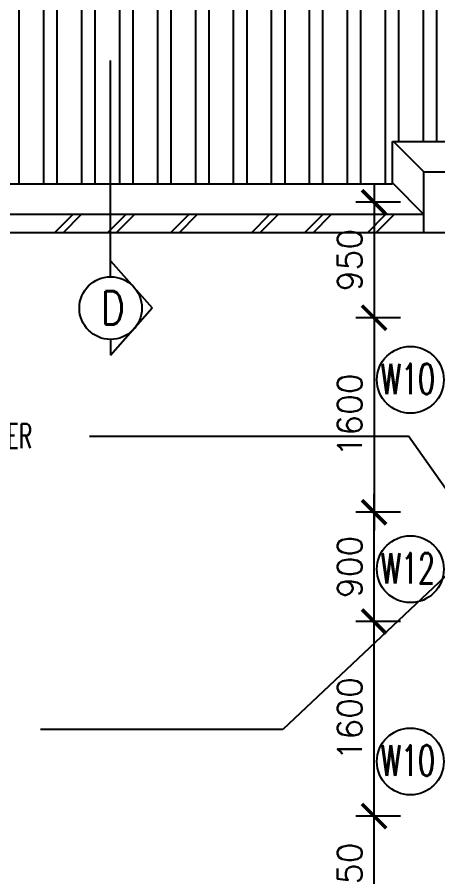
# Model space of a CAD drawing. Extents: x 2266480 to 2632177, y -858634 to -757244.
# Drawn here: x 2330920 to 2334383, y -789974 to -782901 of the extents above; entities that cross this region are included whole.
import ezdxf

# ---------------------------------------------------------------- set-up
doc = ezdxf.new("R2010")
doc.units = 0
doc.header["$LTSCALE"] = 10
doc.header["$MEASUREMENT"] = 0
doc.layers.get('0').update_dxf_attribs({"linetype": 'CONTINUOUS'})
doc.layers.get('DEFPOINTS').update_dxf_attribs({"linetype": 'CONTINUOUS'})
for name, color, linetype in [('AR', 7, 'CONTINUOUS'), ('COL', 3, 'CONTINUOUS'), ('DIM', 7, 'CONTINUOUS'), ('FLASH', 35, 'CONTINUOUS'), ('H', 1, 'CONTINUOUS'), ('hatch', 7, 'CONTINUOUS'), ('SP', 220, 'CONTINUOUS'), ('T50', 4, 'CONTINUOUS'), ('VP', 100, 'CONTINUOUS'), ('WALL', 2, 'CONTINUOUS'), ('WIN-T', 7, 'CONTINUOUS')]:
    doc.layers.add(name, color=color, linetype=linetype)
doc.styles.add('DIMTEXT', font='romans.shx', dxfattribs={"width": 0.8, "height": 400})
doc.styles.add('ROMANS', font='romans')
doc.styles.get("Standard").update_dxf_attribs({"font": 'ROMANS.SHX'})
doc.dimstyles.new('STANDARD$0', dxfattribs={"dimscale": 0, "dimtxt": 8, "dimasz": 6, "dimexe": 1, "dimexo": 1, "dimgap": 3, "dimtad": 1, "dimdec": 0, "dimlfac": -1, "dimrnd": 1, "dimzin": 0, "dimdsep": 46, "dimtxsty": 'Standard', "dimcen": 0, "dimclrd": 5, "dimclre": 250, "dimadec": 0, "dimazin": 0, "dimtfac": 1, "dimtdec": 4, "dimtofl": 0, "dimtmove": 0, "dimatfit": 3, "dimfxl": 1, "dimtolj": 1, "dimtzin": 0, "dimarcsym": 0})

# ---------------------------------------------------------------- blocks, each defined once
blk = doc.blocks.new('_ARCHTICK')
at = {"color": 0, "linetype": 'ByBlock', "const_width": 0.15}
blk.add_lwpolyline([(-0.5, -0.5), (0.5, 0.5)], dxfattribs=at)
blk = doc.blocks.new('*D117')
at = {"layer": 'DEFPOINTS', "color": 0, "transparency": 16777216}
for p in [(2333858.5, -787874.1), (2334224.9, -787874.1), (2334224.9, -789474.1)]:
    blk.add_point(p, dxfattribs=at)
at = {"layer": 'DIM', "color": 7, "lineweight": -2, "transparency": 16777216}
for p, q in [((2333858.5, -789624.1), (2333858.5, -787724.1)), ((2334074.9, -787874.1), (2333708.5, -787874.1)), ((2334074.9, -789474.1), (2333708.5, -789474.1))]:
    blk.add_line(p, q, dxfattribs=at)
at = {"layer": 'DIM', "color": 7, "lineweight": -2, "transparency": 16777216, "xscale": 200, "yscale": 200, "zscale": 200}
for p, rotation in [((2333858.5, -787874.1), 90), ((2333858.5, -789474.1), 270)]:
    blk.add_blockref('_ARCHTICK', p, dxfattribs=dict(at, rotation=rotation))
at = {"layer": 'DIM', "color": 7, "transparency": 16777216, "insert": (2333658.5, -788674.1), "char_height": 200, "attachment_point": 5, "rotation": 90, "style": 'ROMANS'}
blk.add_mtext('\\A1;1600', dxfattribs=at)
blk = doc.blocks.new('*D118')
at = {"layer": 'DEFPOINTS', "color": 0, "transparency": 16777216}
for p in [(2333858.5, -786974.1), (2334224.9, -786974.1), (2334224.9, -787874.1)]:
    blk.add_point(p, dxfattribs=at)
at = {"layer": 'DIM', "color": 7, "lineweight": -2, "transparency": 16777216}
for p, q in [((2333858.5, -788024.1), (2333858.5, -786824.1)), ((2334074.9, -786974.1), (2333708.5, -786974.1)), ((2334074.9, -787874.1), (2333708.5, -787874.1))]:
    blk.add_line(p, q, dxfattribs=at)
at = {"layer": 'DIM', "color": 7, "lineweight": -2, "transparency": 16777216, "xscale": 200, "yscale": 200, "zscale": 200}
for p, rotation in [((2333858.5, -786974.1), 90), ((2333858.5, -787874.1), 270)]:
    blk.add_blockref('_ARCHTICK', p, dxfattribs=dict(at, rotation=rotation))
at = {"layer": 'DIM', "color": 7, "transparency": 16777216, "insert": (2333658.5, -787424.1), "char_height": 200, "attachment_point": 5, "rotation": 90, "style": 'ROMANS'}
blk.add_mtext('\\A1;900', dxfattribs=at)
blk = doc.blocks.new('*D119')
at = {"layer": 'DEFPOINTS', "color": 0, "transparency": 16777216}
for p in [(2333858.5, -789474.1), (2334224.9, -789474.1), (2334224.9, -790424.1)]:
    blk.add_point(p, dxfattribs=at)
at = {"layer": 'DIM', "color": 7, "lineweight": -2, "transparency": 16777216}
for p, q in [((2333858.5, -790574.1), (2333858.5, -789324.1)), ((2334074.9, -789474.1), (2333708.5, -789474.1)), ((2334074.9, -790424.1), (2333708.5, -790424.1))]:
    blk.add_line(p, q, dxfattribs=at)
at = {"layer": 'DIM', "color": 7, "lineweight": -2, "transparency": 16777216, "xscale": 200, "yscale": 200, "zscale": 200}
for p, rotation in [((2333858.5, -789474.1), 90), ((2333858.5, -790424.1), 270)]:
    blk.add_blockref('_ARCHTICK', p, dxfattribs=dict(at, rotation=rotation))
at = {"layer": 'DIM', "color": 7, "transparency": 16777216, "insert": (2333658.5, -789949.1), "char_height": 200, "attachment_point": 5, "rotation": 90, "style": 'ROMANS'}
blk.add_mtext('\\A1;950', dxfattribs=at)
blk = doc.blocks.new('*D70')
at = {"layer": 'DEFPOINTS', "color": 0, "transparency": 16777216}
for p in [(2334224.9, -785374.1), (2333858.5, -786974.1), (2334224.9, -786974.1)]:
    blk.add_point(p, dxfattribs=at)
at = {"layer": 'DIM', "color": 7, "lineweight": -2, "transparency": 16777216}
for p, q in [((2333858.5, -785224.1), (2333858.5, -787124.1)), ((2334074.9, -785374.1), (2333708.5, -785374.1)), ((2334074.9, -786974.1), (2333708.5, -786974.1))]:
    blk.add_line(p, q, dxfattribs=at)
at = {"layer": 'DIM', "color": 7, "lineweight": -2, "transparency": 16777216, "xscale": 200, "yscale": 200, "zscale": 200}
for p, rotation in [((2333858.5, -785374.1), 90), ((2333858.5, -786974.1), 270)]:
    blk.add_blockref('_ARCHTICK', p, dxfattribs=dict(at, rotation=rotation))
at = {"layer": 'DIM', "color": 7, "transparency": 16777216, "insert": (2333658.5, -786174.1), "char_height": 200, "attachment_point": 5, "rotation": 90, "style": 'ROMANS'}
blk.add_mtext('\\A1;1600', dxfattribs=at)
blk = doc.blocks.new('*D71')
at = {"layer": 'DEFPOINTS', "color": 0, "transparency": 16777216}
for p in [(2334224.9, -784424.1), (2333858.5, -785374.1), (2334224.9, -785374.1)]:
    blk.add_point(p, dxfattribs=at)
at = {"layer": 'DIM', "color": 7, "lineweight": -2, "transparency": 16777216}
for p, q in [((2333858.5, -784274.1), (2333858.5, -785524.1)), ((2334074.9, -784424.1), (2333708.5, -784424.1)), ((2334074.9, -785374.1), (2333708.5, -785374.1))]:
    blk.add_line(p, q, dxfattribs=at)
at = {"layer": 'DIM', "color": 7, "lineweight": -2, "transparency": 16777216, "xscale": 200, "yscale": 200, "zscale": 200}
for p, rotation in [((2333858.5, -784424.1), 90), ((2333858.5, -785374.1), 270)]:
    blk.add_blockref('_ARCHTICK', p, dxfattribs=dict(at, rotation=rotation))
at = {"layer": 'DIM', "color": 7, "transparency": 16777216, "insert": (2333658.5, -784899.1), "char_height": 200, "attachment_point": 5, "rotation": 90, "style": 'ROMANS'}
blk.add_mtext('\\A1;950', dxfattribs=at)

msp = doc.modelspace()

# ---------------------------------------------------------------- hatches: boundary and pattern name
at = {"layer": 'hatch'}
h = msp.add_hatch(dxfattribs=at)
h.set_pattern_fill('STEEL', color=0, scale=2500, angle=45, style=0)
h.set_pattern_definition([(90, (0, 0), (-312.5, 6e-14), []), (90, (-110.5, 110.5), (-312.5, 6e-14), [])])
h.paths.add_polyline_path([(2300527.4, -776846.7), (2300527.4, -784099.1), (2304419.4, -784099.1), (2304419.4, -783924.1), (2305519.4, -783924.1), (2305519.4, -784274.1), (2334010.3, -784274.1), (2334019.4, -783924.1), (2335194.4, -783924.1), (2335194.4, -780099.1), (2325269.4, -780099.1), (2325269.4, -780149.1), (2325019.4, -780149.1), (2325019.4, -779174.1), (2325194.4, -779174.1), (2325194.4, -776846.7)])

# ---------------------------------------------------------------- linework, layer by layer
at = {"layer": 'AR', "color": 0}
for p, q in [((2331689.6, -784905), (2331689.6, -783255.8)), ((2331689.6, -784905), (2332031.1, -785293.6)), ((2331689.6, -785037.2), (2331689.6, -784905)), ((2331689.6, -785682.3), (2332031.1, -785293.6)), ((2331689.6, -785552.4), (2331689.6, -785682.3))]:
    msp.add_line(p, q, dxfattribs=at)
msp.add_circle((2331689.6, -785294.8), 257.6, dxfattribs=at)
at = {"layer": 'COL', "color": 0}
msp.add_lwpolyline([(2335019.4, -784674.1), (2334269.4, -784674.1), (2334269.4, -784174.1), (2335019.4, -784174.1)], close=True, dxfattribs=at)
at = {"layer": 'FLASH', "color": 0}
for p, q in [((2334010.3, -784274.1), (2334010.3, -783924.1)), ((2334010.3, -783924.1), (2335194.4, -783924.1)), ((2334019.4, -783924.1), (2334269.4, -784174.1)), ((2334010.3, -784274.1), (2305519.4, -784274.1)), ((2334010.3, -784265), (2334269.4, -784524.1))]:
    msp.add_line(p, q, dxfattribs=at)
at = {"layer": 'H', "color": 0}
for p, q in [((2331227.3, -784674.1), (2331377.3, -784524.1)), ((2331298, -784674.1), (2331448, -784524.1)), ((2331664.6, -784674.1), (2331814.6, -784524.1)), ((2331735.3, -784674.1), (2331885.3, -784524.1)), ((2332182.2, -784674.1), (2332332.2, -784524.1)), ((2332252.9, -784674.1), (2332402.9, -784524.1)), ((2332848.4, -784674.1), (2332998.4, -784524.1)), ((2332919.1, -784674.1), (2333069.1, -784524.1)), ((2333285.8, -784674.1), (2333435.8, -784524.1)), ((2333356.5, -784674.1), (2333506.5, -784524.1)), ((2333803.4, -784674.1), (2333953.4, -784524.1)), ((2333874.1, -784674.1), (2334024.1, -784524.1))]:
    msp.add_line(p, q, dxfattribs=at)
at = {"layer": 'SP', "color": 0}
for p in [(2331515.2, -786347.6), (2334588.4, -786980.5)]:
    msp.add_line(p, (2334140.8, -786347.6), dxfattribs=at)
at = {"layer": 'VP', "color": 0}
for p, q in [((2334533.2, -787418), (2333108, -788762.5)), ((2333108, -788762.5), (2331112.2, -788762.5))]:
    msp.add_line(p, q, dxfattribs=at)
at = {"layer": 'WALL', "color": 0}
for p, q in [((2334269.4, -784524.1), (2305269.4, -784524.1)), ((2335019.4, -784674.1), (2305252.4, -784674.1))]:
    msp.add_line(p, q, dxfattribs=at)
at = {"layer": 'WIN-T', "color": 0}
for centre in [(2334157.2, -785884.8, 0), (2334157.2, -787443.3, 0), (2334157.2, -789024.7, 0)]:
    msp.add_circle(centre, 275, dxfattribs=at)

# ---------------------------------------------------------------- texts
at = {"layer": 'SP', "color": 0, "style": 'ROMANS', "width": 0.6}
msp.add_text('100%%c UPVC SWP DROPPER', height=200, dxfattribs=at).set_placement((2328877.3, -786448))
at = {"layer": 'T50', "color": 0, "style": 'DIMTEXT', "width": 0.8}
msp.add_text('D', height=275, rotation=0, dxfattribs=at).set_placement((2331608.4, -785429.7))
at = {"layer": 'WIN-T', "color": 0, "style": 'ROMANS', "width": 0.65}
for s, p in [('W10', (2333914.1, -786002.1, 0)), ('W12', (2333914.1, -787560.7, 0)), ('W10', (2333914.1, -789142, 0))]:
    msp.add_text(s, height=250, dxfattribs=at).set_placement(p)

# ---------------------------------------------------------------- dimensions: what is measured, and where the dimension line sits
at = {"layer": 'DIM', "color": 0}
for base, p1, p2, angle, picture, middle in [((2333858.5, -785374.1), (2334224.9, -784424.1), (2334224.9, -785374.1), 270, '*D71', (2333658.5, -784899.1)), ((2333858.5, -786974.1), (2334224.9, -785374.1), (2334224.9, -786974.1), 270, '*D70', (2333658.5, -786174.1)), ((2333858.5, -786974.1), (2334224.9, -787874.1), (2334224.9, -786974.1), 90, '*D118', (2333658.5, -787424.1)), ((2333858.5, -787874.1), (2334224.9, -789474.1), (2334224.9, -787874.1), 90, '*D117', (2333658.5, -788674.1)), ((2333858.5, -789474.1), (2334224.9, -790424.1), (2334224.9, -789474.1), 90, '*D119', (2333658.5, -789949.1))]:
    dim = msp.add_linear_dim(base=base, p1=p1, p2=p2, angle=angle, dimstyle='STANDARD$0', override={"dimscale": 100, "dimtxt": 2, "dimasz": 2, "dimexe": 1.5, "dimexo": 1.5, "dimgap": 1, "dimtxsty": 'ROMANS', "dimblk": 'ARCHTICK', "dimdle": 1.5, "dimclrd": 7, "dimclre": 7, "dimclrt": 7, "dimtdec": 0, "dimtmove": 2}, dxfattribs=at)
    dim.commit()
    dim.dimension.update_dxf_attribs({"geometry": picture, "text_midpoint": middle})

doc.saveas('drawing.dxf')
